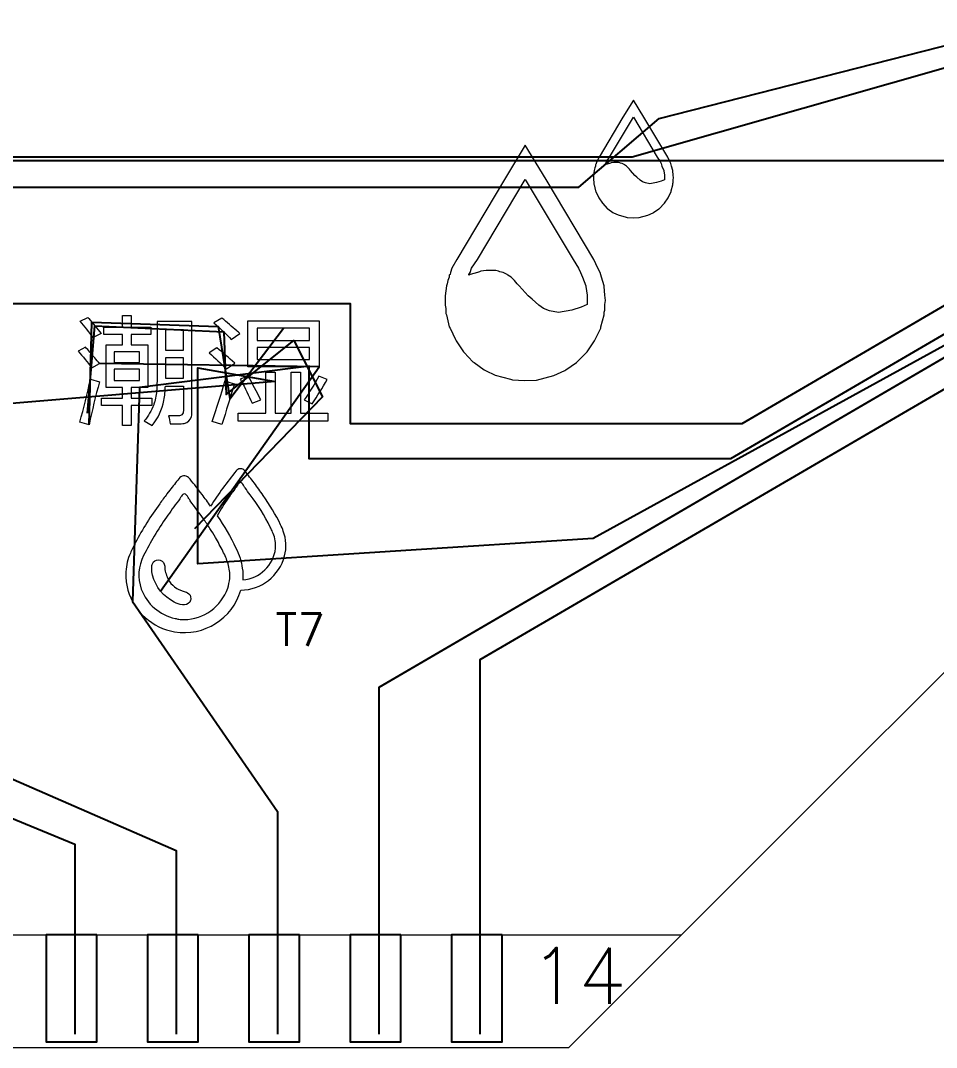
# Model space of a CAD drawing. Header units: millimetres. Extents: x -2138 to 1406, y 307 to 1926.
# Drawn here: x -1956.6 to -1940.33, y 1869.72 to 1887.97 of the extents above; entities that cross this region are included whole.
import ezdxf

# ---------------------------------------------------------------- set-up
doc = ezdxf.new("R2010")
doc.units = ezdxf.units.MM
doc.header["$LTSCALE"] = 3
for name, color, linetype in [('BOT', 6, 'Continuous'), ('dim', 3, 'Continuous'), ('TOP', 4, 'Continuous')]:
    doc.layers.add(name, color=color, linetype=linetype)
doc.styles.get("Standard").update_dxf_attribs({"font": 'txt.shx'})

msp = doc.modelspace()

# ---------------------------------------------------------------- linework, layer by layer
at = {"lineweight": 0, "ltscale": 0.1}
for points in [[(-1935.55, 1908.909), (-1946.864, 1920.223), (-1973.536, 1920.223), (-1984.85, 1908.909), (-1984.85, 1881.036), (-1973.536, 1869.723), (-1946.864, 1869.723), (-1935.55, 1881.036)], [(-1935.55, 1908.909), (-1946.864, 1920.223), (-1973.536, 1920.223), (-1984.85, 1908.909), (-1984.85, 1881.036), (-1973.536, 1869.723), (-1946.864, 1869.723), (-1935.55, 1881.036)], [(-1945.716, 1886.558), (-1945.902, 1886.253), (-1946.326, 1885.542), (-1946.368, 1885.464), (-1946.38, 1885.428), (-1946.386, 1885.41), (-1946.392, 1885.404), (-1946.392, 1885.386), (-1946.404, 1885.356), (-1946.41, 1885.327), (-1946.416, 1885.309), (-1946.428, 1885.219), (-1946.428, 1885.135), (-1946.422, 1885.105), (-1946.422, 1885.064), (-1946.416, 1885.052), (-1946.392, 1884.944), (-1946.386, 1884.932), (-1946.338, 1884.831), (-1946.332, 1884.819), (-1946.266, 1884.723), (-1946.26, 1884.717), (-1946.183, 1884.633), (-1946.171, 1884.627), (-1946.081, 1884.562), (-1946.069, 1884.556), (-1945.985, 1884.516), (-1945.848, 1884.478), (-1945.83, 1884.472), (-1945.722, 1884.466), (-1945.617, 1884.471), (-1945.463, 1884.512), (-1945.364, 1884.556), (-1945.358, 1884.562), (-1945.262, 1884.627), (-1945.256, 1884.633), (-1945.173, 1884.717), (-1945.167, 1884.723), (-1945.101, 1884.819), (-1945.095, 1884.831), (-1945.047, 1884.932), (-1945.047, 1884.944), (-1945.017, 1885.052), (-1945.017, 1885.076), (-1945.011, 1885.094), (-1945.011, 1885.141), (-1945.005, 1885.177), (-1945.011, 1885.225), (-1945.017, 1885.303), (-1945.017, 1885.309), (-1945.041, 1885.386), (-1945.053, 1885.428), (-1945.071, 1885.464), (-1945.107, 1885.542), (-1945.531, 1886.253)], [(-1945.716, 1886.558), (-1945.902, 1886.253), (-1946.326, 1885.542), (-1946.368, 1885.464), (-1946.38, 1885.428), (-1946.386, 1885.41), (-1946.392, 1885.404), (-1946.392, 1885.386), (-1946.404, 1885.356), (-1946.41, 1885.327), (-1946.416, 1885.309), (-1946.428, 1885.219), (-1946.428, 1885.135), (-1946.422, 1885.105), (-1946.422, 1885.064), (-1946.416, 1885.052), (-1946.392, 1884.944), (-1946.386, 1884.932), (-1946.338, 1884.831), (-1946.332, 1884.819), (-1946.266, 1884.723), (-1946.26, 1884.717), (-1946.183, 1884.633), (-1946.171, 1884.627), (-1946.081, 1884.562), (-1946.069, 1884.556), (-1945.985, 1884.516), (-1945.848, 1884.478), (-1945.83, 1884.472), (-1945.722, 1884.466), (-1945.617, 1884.471), (-1945.463, 1884.512), (-1945.364, 1884.556), (-1945.358, 1884.562), (-1945.262, 1884.627), (-1945.256, 1884.633), (-1945.173, 1884.717), (-1945.167, 1884.723), (-1945.101, 1884.819), (-1945.095, 1884.831), (-1945.047, 1884.932), (-1945.047, 1884.944), (-1945.017, 1885.052), (-1945.017, 1885.076), (-1945.011, 1885.094), (-1945.011, 1885.141), (-1945.005, 1885.177), (-1945.011, 1885.225), (-1945.017, 1885.303), (-1945.017, 1885.309), (-1945.041, 1885.386), (-1945.053, 1885.428), (-1945.071, 1885.464), (-1945.107, 1885.542), (-1945.531, 1886.253)], [(-1945.179, 1885.309), (-1945.179, 1885.303), (-1945.167, 1885.225), (-1945.167, 1885.141), (-1945.221, 1885.117), (-1945.304, 1885.094), (-1945.422, 1885.07), (-1945.501, 1885.088), (-1945.555, 1885.105), (-1945.597, 1885.135), (-1945.657, 1885.189), (-1945.693, 1885.219), (-1945.77, 1885.309), (-1945.788, 1885.327), (-1945.812, 1885.356), (-1945.842, 1885.386), (-1945.872, 1885.404), (-1945.878, 1885.41), (-1945.914, 1885.428), (-1945.944, 1885.434), (-1945.956, 1885.44), (-1945.979, 1885.446), (-1946.063, 1885.446), (-1946.111, 1885.44), (-1946.123, 1885.434), (-1946.141, 1885.428), (-1946.206, 1885.41), (-1946.218, 1885.404), (-1946.218, 1885.41), (-1946.206, 1885.428), (-1946.195, 1885.464), (-1946.141, 1885.542), (-1945.716, 1886.253), (-1945.292, 1885.542), (-1945.244, 1885.464), (-1945.226, 1885.428), (-1945.209, 1885.386)], [(-1945.179, 1885.309), (-1945.179, 1885.303), (-1945.167, 1885.225), (-1945.167, 1885.141), (-1945.221, 1885.117), (-1945.304, 1885.094), (-1945.422, 1885.07), (-1945.501, 1885.088), (-1945.555, 1885.105), (-1945.597, 1885.135), (-1945.657, 1885.189), (-1945.693, 1885.219), (-1945.77, 1885.309), (-1945.788, 1885.327), (-1945.812, 1885.356), (-1945.842, 1885.386), (-1945.872, 1885.404), (-1945.878, 1885.41), (-1945.914, 1885.428), (-1945.944, 1885.434), (-1945.956, 1885.44), (-1945.979, 1885.446), (-1946.063, 1885.446), (-1946.111, 1885.44), (-1946.123, 1885.434), (-1946.141, 1885.428), (-1946.206, 1885.41), (-1946.218, 1885.404), (-1946.218, 1885.41), (-1946.206, 1885.428), (-1946.195, 1885.464), (-1946.141, 1885.542), (-1945.716, 1886.253), (-1945.292, 1885.542), (-1945.244, 1885.464), (-1945.226, 1885.428), (-1945.209, 1885.386)], [(-1947.637, 1885.755), (-1948.007, 1885.146), (-1948.856, 1883.723), (-1948.94, 1883.568), (-1948.964, 1883.496), (-1948.975, 1883.46), (-1948.987, 1883.448), (-1948.987, 1883.413), (-1949.011, 1883.353), (-1949.023, 1883.293), (-1949.035, 1883.257), (-1949.059, 1883.078), (-1949.059, 1882.911), (-1949.047, 1882.851), (-1949.047, 1882.767), (-1949.035, 1882.743), (-1948.987, 1882.528), (-1948.975, 1882.504), (-1948.88, 1882.301), (-1948.868, 1882.277), (-1948.736, 1882.086), (-1948.725, 1882.074), (-1948.569, 1881.907), (-1948.545, 1881.895), (-1948.366, 1881.763), (-1948.342, 1881.751), (-1948.173, 1881.672), (-1947.9, 1881.596), (-1947.864, 1881.584), (-1947.649, 1881.572), (-1947.439, 1881.582), (-1947.13, 1881.664), (-1946.932, 1881.751), (-1946.92, 1881.763), (-1946.729, 1881.895), (-1946.717, 1881.907), (-1946.549, 1882.074), (-1946.537, 1882.086), (-1946.406, 1882.277), (-1946.394, 1882.301), (-1946.298, 1882.504), (-1946.298, 1882.528), (-1946.239, 1882.743), (-1946.239, 1882.791), (-1946.227, 1882.827), (-1946.227, 1882.923), (-1946.215, 1882.994), (-1946.227, 1883.09), (-1946.239, 1883.245), (-1946.239, 1883.257), (-1946.286, 1883.413), (-1946.31, 1883.496), (-1946.346, 1883.568), (-1946.418, 1883.723), (-1947.266, 1885.146)], [(-1947.637, 1885.755), (-1948.007, 1885.146), (-1948.856, 1883.723), (-1948.94, 1883.568), (-1948.964, 1883.496), (-1948.975, 1883.46), (-1948.987, 1883.448), (-1948.987, 1883.413), (-1949.011, 1883.353), (-1949.023, 1883.293), (-1949.035, 1883.257), (-1949.059, 1883.078), (-1949.059, 1882.911), (-1949.047, 1882.851), (-1949.047, 1882.767), (-1949.035, 1882.743), (-1948.987, 1882.528), (-1948.975, 1882.504), (-1948.88, 1882.301), (-1948.868, 1882.277), (-1948.736, 1882.086), (-1948.725, 1882.074), (-1948.569, 1881.907), (-1948.545, 1881.895), (-1948.366, 1881.763), (-1948.342, 1881.751), (-1948.173, 1881.672), (-1947.9, 1881.596), (-1947.864, 1881.584), (-1947.649, 1881.572), (-1947.439, 1881.582), (-1947.13, 1881.664), (-1946.932, 1881.751), (-1946.92, 1881.763), (-1946.729, 1881.895), (-1946.717, 1881.907), (-1946.549, 1882.074), (-1946.537, 1882.086), (-1946.406, 1882.277), (-1946.394, 1882.301), (-1946.298, 1882.504), (-1946.298, 1882.528), (-1946.239, 1882.743), (-1946.239, 1882.791), (-1946.227, 1882.827), (-1946.227, 1882.923), (-1946.215, 1882.994), (-1946.227, 1883.09), (-1946.239, 1883.245), (-1946.239, 1883.257), (-1946.286, 1883.413), (-1946.31, 1883.496), (-1946.346, 1883.568), (-1946.418, 1883.723), (-1947.266, 1885.146)], [(-1946.561, 1883.257), (-1946.561, 1883.245), (-1946.537, 1883.09), (-1946.537, 1882.923), (-1946.645, 1882.875), (-1946.812, 1882.827), (-1947.048, 1882.78), (-1947.207, 1882.815), (-1947.314, 1882.851), (-1947.398, 1882.911), (-1947.517, 1883.018), (-1947.589, 1883.078), (-1947.745, 1883.257), (-1947.78, 1883.293), (-1947.828, 1883.353), (-1947.888, 1883.413), (-1947.948, 1883.448), (-1947.96, 1883.46), (-1948.031, 1883.496), (-1948.091, 1883.508), (-1948.115, 1883.52), (-1948.163, 1883.532), (-1948.33, 1883.532), (-1948.426, 1883.52), (-1948.45, 1883.508), (-1948.485, 1883.496), (-1948.617, 1883.46), (-1948.641, 1883.448), (-1948.641, 1883.46), (-1948.617, 1883.496), (-1948.593, 1883.568), (-1948.485, 1883.723), (-1947.637, 1885.146), (-1946.788, 1883.723), (-1946.693, 1883.568), (-1946.657, 1883.496), (-1946.621, 1883.413)], [(-1946.561, 1883.257), (-1946.561, 1883.245), (-1946.537, 1883.09), (-1946.537, 1882.923), (-1946.645, 1882.875), (-1946.812, 1882.827), (-1947.048, 1882.78), (-1947.207, 1882.815), (-1947.314, 1882.851), (-1947.398, 1882.911), (-1947.517, 1883.018), (-1947.589, 1883.078), (-1947.745, 1883.257), (-1947.78, 1883.293), (-1947.828, 1883.353), (-1947.888, 1883.413), (-1947.948, 1883.448), (-1947.96, 1883.46), (-1948.031, 1883.496), (-1948.091, 1883.508), (-1948.115, 1883.52), (-1948.163, 1883.532), (-1948.33, 1883.532), (-1948.426, 1883.52), (-1948.45, 1883.508), (-1948.485, 1883.496), (-1948.617, 1883.46), (-1948.641, 1883.448), (-1948.641, 1883.46), (-1948.617, 1883.496), (-1948.593, 1883.568), (-1948.485, 1883.723), (-1947.637, 1885.146), (-1946.788, 1883.723), (-1946.693, 1883.568), (-1946.657, 1883.496), (-1946.621, 1883.413)], [(-1954.292, 1882.394), (-1954.637, 1882.394), (-1954.637, 1882.206), (-1954.343, 1882.206), (-1954.343, 1881.451), (-1954.637, 1881.451), (-1954.637, 1881.262), (-1954.272, 1881.262), (-1954.272, 1881.132), (-1954.637, 1881.132), (-1954.637, 1880.777), (-1954.791, 1880.777), (-1954.791, 1881.132), (-1955.165, 1881.132), (-1955.165, 1881.262), (-1954.791, 1881.262), (-1954.791, 1881.451), (-1955.085, 1881.451), (-1955.085, 1882.206), (-1954.791, 1882.206), (-1954.791, 1882.394), (-1955.123, 1882.394), (-1955.123, 1882.523), (-1954.791, 1882.523), (-1954.791, 1882.73), (-1954.637, 1882.73), (-1954.637, 1882.523), (-1954.292, 1882.523)], [(-1954.292, 1882.394), (-1954.637, 1882.394), (-1954.637, 1882.206), (-1954.343, 1882.206), (-1954.343, 1881.451), (-1954.637, 1881.451), (-1954.637, 1881.262), (-1954.272, 1881.262), (-1954.272, 1881.132), (-1954.637, 1881.132), (-1954.637, 1880.777), (-1954.791, 1880.777), (-1954.791, 1881.132), (-1955.165, 1881.132), (-1955.165, 1881.262), (-1954.791, 1881.262), (-1954.791, 1881.451), (-1955.085, 1881.451), (-1955.085, 1882.206), (-1954.791, 1882.206), (-1954.791, 1882.394), (-1955.123, 1882.394), (-1955.123, 1882.523), (-1954.791, 1882.523), (-1954.791, 1882.73), (-1954.637, 1882.73), (-1954.637, 1882.523), (-1954.292, 1882.523)], [(-1951.299, 1882.635), (-1951.299, 1881.816), (-1952.569, 1881.816), (-1952.569, 1882.635)], [(-1951.299, 1882.635), (-1951.299, 1881.816), (-1952.569, 1881.816), (-1952.569, 1882.635)], [(-1954.027, 1882.477), (-1954.027, 1882.116), (-1953.712, 1882.116), (-1953.712, 1882.477)], [(-1954.027, 1882.477), (-1954.027, 1882.116), (-1953.712, 1882.116), (-1953.712, 1882.477)], [(-1952.399, 1882.504), (-1952.399, 1882.287), (-1951.469, 1882.287), (-1951.469, 1882.504)], [(-1952.399, 1882.504), (-1952.399, 1882.287), (-1951.469, 1882.287), (-1951.469, 1882.504)], [(-1951.469, 1881.946), (-1951.469, 1882.162), (-1952.399, 1882.162), (-1952.399, 1881.946)], [(-1951.469, 1881.946), (-1951.469, 1882.162), (-1952.399, 1882.162), (-1952.399, 1881.946)], [(-1954.489, 1881.894), (-1954.489, 1882.083), (-1954.939, 1882.083), (-1954.939, 1881.894)], [(-1954.489, 1881.894), (-1954.489, 1882.083), (-1954.939, 1882.083), (-1954.939, 1881.894)], [(-1954.027, 1881.613), (-1953.712, 1881.613), (-1953.712, 1881.978), (-1954.027, 1881.978)], [(-1954.027, 1881.613), (-1953.712, 1881.613), (-1953.712, 1881.978), (-1954.027, 1881.978)], [(-1954.489, 1881.573), (-1954.489, 1881.777), (-1954.939, 1881.777), (-1954.939, 1881.573)], [(-1954.489, 1881.573), (-1954.489, 1881.777), (-1954.939, 1881.777), (-1954.939, 1881.573)], [(-1952.244, 1880.995), (-1952.244, 1881.723), (-1952.081, 1881.723), (-1952.081, 1880.995), (-1951.794, 1880.995), (-1951.794, 1881.723), (-1951.631, 1881.723), (-1951.631, 1880.995), (-1951.145, 1880.995), (-1951.145, 1880.854), (-1952.737, 1880.854), (-1952.737, 1880.995)], [(-1952.244, 1880.995), (-1952.244, 1881.723), (-1952.081, 1881.723), (-1952.081, 1880.995), (-1951.794, 1880.995), (-1951.794, 1881.723), (-1951.631, 1881.723), (-1951.631, 1880.995), (-1951.145, 1880.995), (-1951.145, 1880.854), (-1952.737, 1880.854), (-1952.737, 1880.995)]]:
    msp.add_lwpolyline(points, close=True, dxfattribs=at)
for points in [[(-1955.174, 1882.409), (-1955.315, 1882.336, 0.016532), (-1955.544, 1882.629), (-1955.409, 1882.695, 0.050338), (-1955.394, 1882.678, -0.011975)], [(-1955.174, 1882.409), (-1955.315, 1882.336, 0.016532), (-1955.544, 1882.629), (-1955.409, 1882.695, 0.050338), (-1955.394, 1882.678, -0.011975)], [(-1954.178, 1881.696, -0.017609), (-1954.184, 1881.451, -0.052248), (-1954.22, 1881.202, -0.025047), (-1954.239, 1881.142, -0.074673), (-1954.406, 1880.856), (-1954.267, 1880.773, 0.127336), (-1954.058, 1881.221, 0.045148), (-1954.032, 1881.474), (-1953.712, 1881.474), (-1953.712, 1881.059, -0.096621), (-1953.717, 1881.001, -0.303448), (-1953.783, 1880.947, -0.039979), (-1953.809, 1880.944), (-1953.816, 1880.945), (-1953.824, 1880.945, -0.020412), (-1953.976, 1880.949, -0.050288), (-1953.947, 1880.802, 0.015456), (-1953.752, 1880.806, 0.048291), (-1953.695, 1880.813, 0.313179), (-1953.568, 1880.937, 0.064523), (-1953.561, 1881.017), (-1953.561, 1882.62), (-1954.178, 1882.62)], [(-1954.178, 1881.696, -0.017609), (-1954.184, 1881.451, -0.052248), (-1954.22, 1881.202, -0.025047), (-1954.239, 1881.142, -0.074673), (-1954.406, 1880.856), (-1954.267, 1880.773, 0.127336), (-1954.058, 1881.221, 0.045148), (-1954.032, 1881.474), (-1953.712, 1881.474), (-1953.712, 1881.059, -0.096621), (-1953.717, 1881.001, -0.303448), (-1953.783, 1880.947, -0.039979), (-1953.809, 1880.944), (-1953.816, 1880.945), (-1953.824, 1880.945, -0.020412), (-1953.976, 1880.949, -0.050288), (-1953.947, 1880.802, 0.015456), (-1953.752, 1880.806, 0.048291), (-1953.695, 1880.813, 0.313179), (-1953.568, 1880.937, 0.064523), (-1953.561, 1881.017), (-1953.561, 1882.62), (-1954.178, 1882.62)], [(-1952.762, 1882.455, 0.009646), (-1953.028, 1882.684), (-1953.17, 1882.602), (-1953.132, 1882.566, -0.013654), (-1952.86, 1882.305), (-1952.708, 1882.407, 0.007391)], [(-1952.762, 1882.455, 0.009646), (-1953.028, 1882.684), (-1953.17, 1882.602), (-1953.132, 1882.566, -0.013654), (-1952.86, 1882.305), (-1952.708, 1882.407, 0.007391)], [(-1955.199, 1881.874, 0.002258), (-1955.374, 1882.079, 0.00775), (-1955.45, 1882.166), (-1955.582, 1882.098, -0.020884), (-1955.34, 1881.797)], [(-1955.199, 1881.874, 0.002258), (-1955.374, 1882.079, 0.00775), (-1955.45, 1882.166), (-1955.582, 1882.098, -0.020884), (-1955.34, 1881.797)], [(-1952.948, 1881.78), (-1952.8, 1881.884, 0.012624), (-1953.116, 1882.154), (-1953.252, 1882.065, -0.015866)], [(-1952.948, 1881.78), (-1952.8, 1881.884, 0.012624), (-1953.116, 1882.154), (-1953.252, 1882.065, -0.015866)], [(-1952.338, 1881.233, 0.018139), (-1952.563, 1881.654), (-1952.701, 1881.598, 0.028527), (-1952.686, 1881.569, -0.020215), (-1952.489, 1881.171)], [(-1952.338, 1881.233, 0.018139), (-1952.563, 1881.654), (-1952.701, 1881.598, 0.028527), (-1952.686, 1881.569, -0.020215), (-1952.489, 1881.171)], [(-1951.158, 1881.592), (-1951.303, 1881.654, -0.025416), (-1951.566, 1881.229), (-1951.425, 1881.158, 0.018093)], [(-1951.158, 1881.592), (-1951.303, 1881.654, -0.025416), (-1951.566, 1881.229), (-1951.425, 1881.158, 0.018093)], [(-1955.551, 1880.835, 0.014675), (-1955.362, 1881.6), (-1955.203, 1881.551, 0.012496), (-1955.387, 1880.789)], [(-1955.551, 1880.835, 0.014675), (-1955.362, 1881.6), (-1955.203, 1881.551, 0.012496), (-1955.387, 1880.789)], [(-1952.804, 1881.513, 0.003936), (-1953.026, 1880.792), (-1953.203, 1880.846, 0.020233), (-1952.972, 1881.573, 0.040248)], [(-1952.804, 1881.513, 0.003936), (-1953.026, 1880.792), (-1953.203, 1880.846, 0.020233), (-1952.972, 1881.573, 0.040248)], [(-1952.617, 1879.964, 0.058141), (-1952.64, 1879.986, 0.432542), (-1952.774, 1879.97, 0.027228), (-1953.229, 1879.342, 0.007836), (-1953.379, 1879.548, 0.010053), (-1953.592, 1879.82, 0.059453), (-1953.62, 1879.849, 0.443371), (-1953.792, 1879.83, 0.004384), (-1953.952, 1879.626), (-1954.004, 1879.558, 0.005966), (-1954.132, 1879.385, 0.036233), (-1954.564, 1878.694, 0.020232), (-1954.653, 1878.508, 0.086233), (-1954.734, 1878.177, 0.033938), (-1954.734, 1878.085, 0.060538), (-1954.697, 1877.851, 0.28832), (-1953.867, 1877.11, 0.381081), (-1952.692, 1877.85, 0.338503), (-1951.913, 1878.458, 0.155818), (-1951.937, 1878.895, 0.027883), (-1951.985, 1879.012, 0.042366), (-1952.294, 1879.532, 0.007583), (-1952.453, 1879.754, 0.000511)], [(-1952.617, 1879.964, 0.058141), (-1952.64, 1879.986, 0.432542), (-1952.774, 1879.97, 0.027228), (-1953.229, 1879.342, 0.007836), (-1953.379, 1879.548, 0.010053), (-1953.592, 1879.82, 0.059453), (-1953.62, 1879.849, 0.443371), (-1953.792, 1879.83, 0.004384), (-1953.952, 1879.626), (-1954.004, 1879.558, 0.005966), (-1954.132, 1879.385, 0.036233), (-1954.564, 1878.694, 0.020232), (-1954.653, 1878.508, 0.086233), (-1954.734, 1878.177, 0.033938), (-1954.734, 1878.085, 0.060538), (-1954.697, 1877.851, 0.28832), (-1953.867, 1877.11, 0.381081), (-1952.692, 1877.85, 0.338503), (-1951.913, 1878.458, 0.155818), (-1951.937, 1878.895, 0.027883), (-1951.985, 1879.012, 0.042366), (-1952.294, 1879.532, 0.007583), (-1952.453, 1879.754, 0.000511)], [(-1952.523, 1879.542, 0.005718), (-1952.617, 1879.666, -0.015452), (-1952.645, 1879.712, 0.066133), (-1952.67, 1879.746, 0.207442), (-1952.702, 1879.761, 0.16791), (-1952.727, 1879.744), (-1952.732, 1879.738), (-1952.738, 1879.731), (-1952.743, 1879.724), (-1952.748, 1879.717), (-1952.753, 1879.71), (-1952.764, 1879.694, -0.02322), (-1952.784, 1879.666, 0.006145), (-1952.914, 1879.485, 0.024503), (-1953.114, 1879.172, -0.039689), (-1952.777, 1878.596, -0.033731), (-1952.705, 1878.416, -0.053103), (-1952.666, 1878.239, -0.071346), (-1952.656, 1878.033, 0.360726), (-1952.074, 1878.593, 0.122586), (-1952.118, 1878.858), (-1952.127, 1878.88), (-1952.137, 1878.903, 0.009705), (-1952.169, 1878.969, 0.047907)], [(-1952.523, 1879.542, 0.005718), (-1952.617, 1879.666, -0.015452), (-1952.645, 1879.712, 0.066133), (-1952.67, 1879.746, 0.207442), (-1952.702, 1879.761, 0.16791), (-1952.727, 1879.744), (-1952.732, 1879.738), (-1952.738, 1879.731), (-1952.743, 1879.724), (-1952.748, 1879.717), (-1952.753, 1879.71), (-1952.764, 1879.694, -0.02322), (-1952.784, 1879.666, 0.006145), (-1952.914, 1879.485, 0.024503), (-1953.114, 1879.172, -0.039689), (-1952.777, 1878.596, -0.033731), (-1952.705, 1878.416, -0.053103), (-1952.666, 1878.239, -0.071346), (-1952.656, 1878.033, 0.360726), (-1952.074, 1878.593, 0.122586), (-1952.118, 1878.858), (-1952.127, 1878.88), (-1952.137, 1878.903, 0.009705), (-1952.169, 1878.969, 0.047907)], [(-1954.013, 1879.144, 0.035455), (-1954.42, 1878.462, 0.206577), (-1954.459, 1877.869, 0.259672), (-1953.857, 1877.346, 0.016485), (-1953.795, 1877.333, 0.061698), (-1953.697, 1877.326, 0.314375), (-1952.924, 1877.883, 0.044426), (-1952.888, 1878.056), (-1952.888, 1878.063, 0.087762), (-1952.918, 1878.318, 0.040355), (-1953.01, 1878.54, 0.027241), (-1953.144, 1878.782), (-1953.144, 1878.786, 0.028317), (-1953.242, 1878.946, 0.016586), (-1953.356, 1879.116, 0.008659), (-1953.589, 1879.437, -0.018411), (-1953.624, 1879.495, 0.07305), (-1953.657, 1879.539, 0.207716), (-1953.697, 1879.558, 0.147424), (-1953.722, 1879.547, 0.061384), (-1953.745, 1879.521), (-1953.752, 1879.512), (-1953.758, 1879.503), (-1953.764, 1879.493), (-1953.777, 1879.473, -0.025898), (-1953.801, 1879.437, 0.011152)], [(-1954.013, 1879.144, 0.035455), (-1954.42, 1878.462, 0.206577), (-1954.459, 1877.869, 0.259672), (-1953.857, 1877.346, 0.016485), (-1953.795, 1877.333, 0.061698), (-1953.697, 1877.326, 0.314375), (-1952.924, 1877.883, 0.044426), (-1952.888, 1878.056), (-1952.888, 1878.063, 0.087762), (-1952.918, 1878.318, 0.040355), (-1953.01, 1878.54, 0.027241), (-1953.144, 1878.782), (-1953.144, 1878.786, 0.028317), (-1953.242, 1878.946, 0.016586), (-1953.356, 1879.116, 0.008659), (-1953.589, 1879.437, -0.018411), (-1953.624, 1879.495, 0.07305), (-1953.657, 1879.539, 0.207716), (-1953.697, 1879.558, 0.147424), (-1953.722, 1879.547, 0.061384), (-1953.745, 1879.521), (-1953.752, 1879.512), (-1953.758, 1879.503), (-1953.764, 1879.493), (-1953.777, 1879.473, -0.025898), (-1953.801, 1879.437, 0.011152)], [(-1953.58, 1877.697, -0.041599), (-1953.584, 1877.671, -0.100094), (-1953.599, 1877.636, -0.283011), (-1953.729, 1877.588, -0.067634), (-1953.874, 1877.636, -0.217758), (-1954.259, 1878.114, -0.055427), (-1954.275, 1878.239, -0.120119), (-1954.257, 1878.327, -0.305437), (-1954.157, 1878.388, -0.332458), (-1954.052, 1878.31, -0.079727), (-1954.04, 1878.244, 0.050966), (-1954.034, 1878.189, 0.045298), (-1954.002, 1878.086, 0.213359), (-1953.748, 1877.841, 0.030477), (-1953.678, 1877.819, -0.064763), (-1953.64, 1877.804, -0.302722)], [(-1953.58, 1877.697, -0.041599), (-1953.584, 1877.671, -0.100094), (-1953.599, 1877.636, -0.283011), (-1953.729, 1877.588, -0.067634), (-1953.874, 1877.636, -0.217758), (-1954.259, 1878.114, -0.055427), (-1954.275, 1878.239, -0.120119), (-1954.257, 1878.327, -0.305437), (-1954.157, 1878.388, -0.332458), (-1954.052, 1878.31, -0.079727), (-1954.04, 1878.244, 0.050966), (-1954.034, 1878.189, 0.045298), (-1954.002, 1878.086, 0.213359), (-1953.748, 1877.841, 0.030477), (-1953.678, 1877.819, -0.064763), (-1953.64, 1877.804, -0.302722)]]:
    msp.add_lwpolyline(points, format="xyb", close=True, dxfattribs=at)
msp.add_lwpolyline([(-1975.536, 1871.723), (-1944.864, 1871.723)], dxfattribs=at)
msp.add_lwpolyline([(-1975.536, 1871.723), (-1944.864, 1871.723)], dxfattribs=at)
for points in [[(-1955.25, 1871.723), (-1956.15, 1871.723), (-1956.15, 1869.823), (-1955.25, 1869.823)], [(-1955.25, 1871.723), (-1956.15, 1871.723), (-1956.15, 1869.823), (-1955.25, 1869.823)], [(-1953.45, 1871.723), (-1954.35, 1871.723), (-1954.35, 1869.823), (-1953.45, 1869.823)], [(-1953.45, 1871.723), (-1954.35, 1871.723), (-1954.35, 1869.823), (-1953.45, 1869.823)], [(-1951.65, 1871.723), (-1952.55, 1871.723), (-1952.55, 1869.823), (-1951.65, 1869.823)], [(-1951.65, 1871.723), (-1952.55, 1871.723), (-1952.55, 1869.823), (-1951.65, 1869.823)], [(-1949.85, 1871.723), (-1950.75, 1871.723), (-1950.75, 1869.823), (-1949.85, 1869.823)], [(-1949.85, 1871.723), (-1950.75, 1871.723), (-1950.75, 1869.823), (-1949.85, 1869.823)], [(-1948.05, 1871.723), (-1948.95, 1871.723), (-1948.95, 1869.823), (-1948.05, 1869.823)], [(-1948.05, 1871.723), (-1948.95, 1871.723), (-1948.95, 1869.823), (-1948.05, 1869.823)]]:
    msp.add_lwpolyline(points, close=True)
at = {"layer": 'BOT', "color": 1}
for points in [[(-1966.524, 1877.459), (-1974.193, 1885.013), (-1946.686, 1885.013), (-1945.26, 1886.231), (-1938.806, 1887.876), (-1938.806, 1894.35), (-1938.231, 1894.9), (-1938.927, 1897.476)], [(-1937.203, 1883.839), (-1946.432, 1878.767), (-1953.453, 1878.315), (-1953.453, 1881.799), (-1952.081, 1881.558), (-1961.365, 1880.781)], [(-1955.413, 1880.995), (-1955.282, 1882.545), (-1952.994, 1882.437), (-1952.95, 1881.326), (-1951.75, 1882.287), (-1951.24, 1881.287), (-1953.515, 1878.936)]]:
    msp.add_lwpolyline(points, dxfattribs=at)
at = {"layer": 'dim'}
for points in [[(-1939.063, 1897.446), (-1937.99, 1894.664), (-1938.564, 1885.478), (-1966.301, 1885.478), (-1974.599, 1883.824)], [(-1939.063, 1897.446), (-1937.99, 1894.664), (-1938.564, 1885.478), (-1966.301, 1885.478), (-1974.599, 1883.824)], [(-1954.119, 1877.833), (-1951.299, 1881.816), (-1955.199, 1881.874)], [(-1954.119, 1877.833), (-1951.299, 1881.816), (-1955.199, 1881.874)]]:
    msp.add_lwpolyline(points, dxfattribs=at)
at = {"layer": 'TOP'}
for points in [[(-1948.442, 1869.958), (-1948.442, 1876.614), (-1936.763, 1883.425), (-1936.763, 1905.527), (-1943.449, 1913.769), (-1963.458, 1913.769)], [(-1967.747, 1912.039), (-1958.828, 1910.015), (-1943.954, 1910.522), (-1937.095, 1904.831), (-1937.095, 1883.79), (-1950.242, 1876.122), (-1950.242, 1869.958)], [(-1946.477, 1890.697), (-1944.349, 1896.148), (-1947.386, 1898.873), (-1947.386, 1903.737), (-1937.275, 1903.737), (-1937.275, 1884.099), (-1943.989, 1880.183), (-1951.478, 1880.183), (-1951.478, 1881.832), (-1954.49, 1881.451), (-1954.615, 1877.65), (-1952.042, 1873.915), (-1952.042, 1869.958)], [(-1942.583, 1889.016), (-1940.331, 1890.624), (-1940.492, 1897.536), (-1944.022, 1902.89), (-1944.022, 1903.593), (-1937.47, 1903.593), (-1937.47, 1884.492), (-1943.788, 1880.807), (-1950.742, 1880.807), (-1950.742, 1882.935), (-1961.059, 1882.935), (-1960.143, 1875.972), (-1953.842, 1873.221), (-1953.842, 1869.958)], [(-1939.331, 1897.672), (-1938.116, 1894.991), (-1938.116, 1887.717), (-1945.737, 1885.542), (-1973.633, 1885.542), (-1973.657, 1884.485), (-1963.717, 1884.485), (-1963.717, 1876.664), (-1955.642, 1873.336), (-1955.642, 1869.958)], [(-1955.387, 1880.789), (-1955.336, 1882.61), (-1953.094, 1882.532), (-1952.888, 1881.246), (-1951.934, 1882.504)]]:
    msp.add_lwpolyline(points, dxfattribs=at)

# ---------------------------------------------------------------- texts
at = {"layer": 'dim'}
for s, height, p in [('T7', 0.5709, (-1952.078, 1876.862)), ('T7', 0.5709, (-1952.078, 1876.862)), ('14', 0.9974, (-1947.552, 1870.495)), ('14', 0.9974, (-1947.552, 1870.495))]:
    msp.add_text(s, height=height, dxfattribs=at).set_placement(p)

doc.saveas('drawing.dxf')
